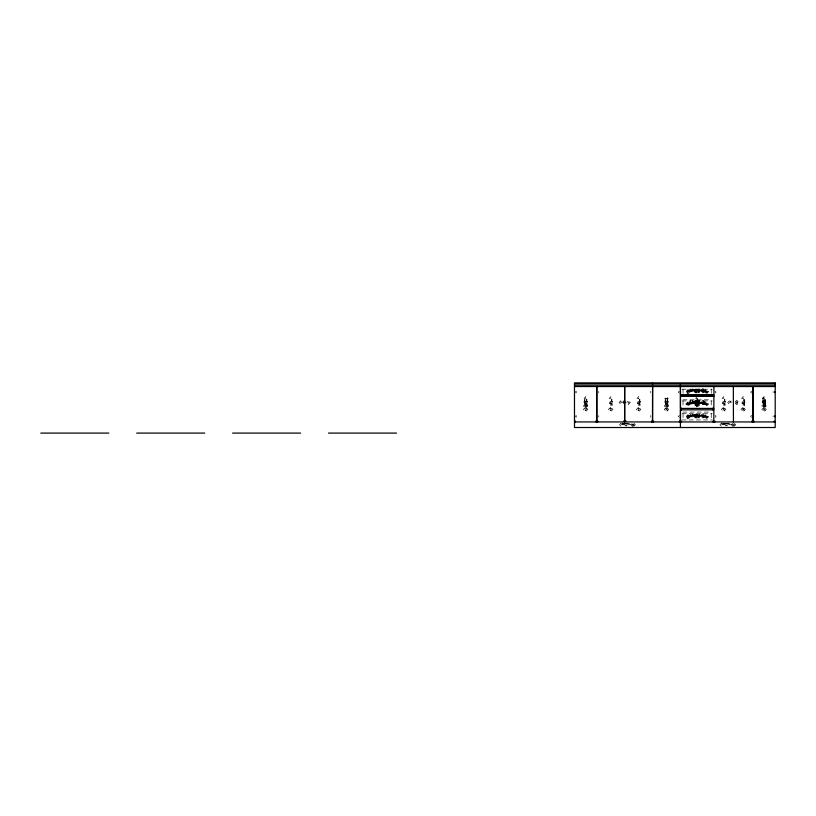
<?xml version="1.0" encoding="UTF-8"?>
<svg xmlns="http://www.w3.org/2000/svg" width="816" height="816" viewBox="0 0 816 816"><rect width="100%" height="100%" fill="white"/><g stroke="black" fill="none" stroke-linecap="round" stroke-linejoin="round"><path stroke-width="0.61" stroke-dasharray="4.08 3.06" d="M586.745 399.983L586.439 400.636L586.51 399.983M586.745 403.053L586.439 403.706L586.51 403.053M611.837 399.983L611.531 400.636L611.602 399.983M611.837 403.053L611.531 403.706L611.602 403.053M639.713 399.922L639.407 400.574L639.479 399.922M639.713 403.124L639.407 403.767L639.479 403.124M667.59 399.922L667.284 400.574L667.355 399.922M667.59 403.124L667.284 403.767L667.355 403.124M724.741 399.983L724.435 400.636L724.506 399.983M724.741 403.053L724.435 403.706L724.506 403.053M744.253 399.922L743.947 400.574L744.019 399.922M744.253 403.124L743.947 403.767L744.019 403.124M765.163 399.922L764.857 400.574L764.929 399.922M765.163 403.124L764.857 403.767L764.929 403.124M701.811 403.216L702.933 402.594M690.285 391.15L690.948 390.466M690.285 403.41L690.948 402.737M694.365 391.15L695.028 390.466M697.333 390.109L697.588 389.263M690.285 416.231L690.948 415.558M694.365 403.41L695.028 402.737M697.323 401.768L697.588 400.911M694.365 416.231L695.028 415.558M697.333 415.283L697.996 414.61M632.91 425.024C630.87 425.952 634.256 423.718 632.084 424.198M706.585 392.068L706.095 392.618L705.626 392.068C706.574 391.915 707.064 390.915 705.677 391.17M706.585 404.328C704.422 405.317 708.023 402.941 705.707 403.451M623.557 423.667C621.894 422.77 624.577 424.116 622.873 423.912M626.912 423.667C625.26 422.77 627.943 424.116 626.229 423.912M723.914 423.667C722.252 422.77 724.934 424.116 723.231 423.912M727.27 423.667C725.618 422.77 728.3 424.116 726.597 423.912M629.554 423.473L629.014 424.126L628.483 423.514M729.912 423.473L729.371 424.126L728.841 423.514M625.423 423.79L624.566 423.82L625.342 423.341M692.029 390.813C690.122 391.915 692.978 389.252 691.223 390.191M692.029 403.084C690.122 404.175 692.978 401.523 691.223 402.461M692.029 415.905C690.122 416.996 692.978 414.344 691.223 415.283M725.781 423.79L724.934 423.82L725.699 423.341M697.598 392.955L697.925 392.149L698.282 392.955M697.598 405.215L697.925 404.42L698.282 405.215M697.598 418.037L697.925 417.241L698.282 418.037M773.099 391.619L773.099 392.598M773.099 415.874L773.099 416.854M689.071 391.425C686.878 391.109 690.55 391.609 688.194 392.292M686.888 404.308C688.939 404.603 685.501 404.134 687.715 403.481M586.418 401.237L586.653 400.687L586.837 401.237M667.264 401.237L667.906 400.901L666.876 401.727L667.682 402.053M697.935 401.237L697.823 400.656M764.837 401.237L765.479 400.901L764.449 401.727L765.255 402.053M626.311 425.932L626.668 425.126L626.994 425.932M695.997 391.925L696.354 391.119L696.691 391.925M695.997 392.955L696.354 392.149L696.691 392.955M695.997 403.573L696.354 402.767L696.691 403.573M695.997 405.215L696.354 404.42L696.691 405.215M695.997 417.098L696.354 416.293L696.691 417.098M695.997 418.037L696.354 417.241L696.691 418.037M726.668 425.932L727.025 425.126L727.352 425.932M584.848 402.655L584.848 402.961M609.929 402.655L609.929 402.961M637.816 402.655L637.816 402.961M665.693 402.655L665.693 402.961M722.833 402.655L722.833 402.961M742.356 402.655L742.356 402.961M763.256 402.655L763.256 402.961M694.202 390.905L693.549 390.721L694.171 390.476M694.202 403.165L693.549 402.982L694.171 402.747M694.202 415.987L693.549 415.813L694.171 415.568M705.636 390.905L704.983 390.721L705.616 390.476M705.636 403.165L704.983 402.982L705.616 402.747M705.636 415.987L704.983 415.813L705.616 415.568M629.167 402.91C628.075 404.369 628.055 400.676 629.136 402.064M692.743 414.977C691.968 416.007 691.958 413.375 692.733 414.365M702.719 416.293C701.638 417.741 701.617 414.069 702.698 415.446M736.583 402.89C735.563 404.257 735.542 400.789 736.562 402.084M725.006 400.554L724.231 399.952M725.006 403.624L724.231 403.022M705.371 404.491L704.524 404.665L704.524 403.93L705.34 403.93L704.463 403.155M705.35 417.313L704.514 417.476L704.514 416.752L705.33 416.752L704.463 415.987M706.585 417.313L705.748 417.476L705.748 416.752L706.564 416.752L705.697 415.987M693.467 389.446L694.09 389.691L693.447 389.864M693.467 401.105L694.09 401.339L693.437 401.523M693.467 414.62L694.1 414.865L693.447 415.038M699.302 415.65L699.853 415.426L699.934 416.231M698.435 390.466L699.108 391.15M698.435 402.737L699.108 403.41M698.435 415.558L699.108 416.231M697.598 390.558L698.088 390.323L698.221 391.15M700.128 390.558C701.413 391.19 699.679 389.885 700.75 391.15M697.598 402.829L698.088 402.584L698.221 403.41M700.128 402.829C701.413 403.461 699.679 402.155 700.75 403.41M697.598 415.65L698.088 415.405L698.221 416.231M700.128 415.65C701.413 416.282 699.679 414.977 700.75 416.231M586.418 404.002L587.071 404.634M611.51 404.002L612.163 404.634M639.387 404.073L640.04 404.695M667.264 404.073L667.916 404.695M724.414 404.002L725.067 404.634M743.927 404.073L744.58 404.695M764.837 404.073L765.49 404.695M598.73 392.802L598.73 391.415M598.73 417.058L598.73 415.67M623.873 423.3L623.75 424.126M724.241 423.3L724.108 424.126M699.067 390.874L698.414 390.946L699.067 390.64M699.067 403.135L698.414 403.206L699.067 402.9M699.067 415.966L698.414 416.027L699.067 415.721M585.633 407.164L583.399 409.387L585.633 411.621L587.867 409.387L585.633 407.164L585.633 398.412M610.725 407.164L608.491 409.387L610.725 411.621L612.949 409.387L610.725 407.164L610.725 398.412M628.065 404.736L630.299 402.512L628.065 400.279M638.602 407.225L636.368 409.459L638.602 411.682L640.835 409.459L638.602 407.225L638.602 398.351M621.109 424.728L630.89 424.728L633.124 422.494L635.358 424.728L633.869 426.217M666.478 407.225L664.244 409.459L666.478 411.682L668.712 409.459L666.478 407.225L666.478 398.351M689.183 390.711L690.744 389.15L690.744 392.282L687.98 389.518L685.746 391.751L687.98 393.975L690.214 391.751M700.648 390.711L702.872 388.487L705.106 390.711L702.872 392.945L700.648 390.711L690.326 390.64M697.139 396.872L695.579 398.432L698.7 398.432M694.916 405.919L697.139 403.685L697.139 398.432M689.173 415.885L690.734 414.324L690.734 417.455L687.98 414.61L685.746 416.833L687.98 419.067L690.214 416.833M700.648 415.885L702.882 413.661L705.106 415.885L702.882 418.118L700.648 415.885L690.734 415.885M723.629 407.164L721.395 409.387L723.629 411.621L725.852 409.387L723.629 407.164L723.629 398.412M735.308 401.768L736.787 400.279L739.021 402.512L736.787 404.736L735.308 403.247M743.141 407.225L740.908 409.459L743.141 411.682L745.375 409.459L743.141 407.225L743.141 398.351M721.466 424.728L731.248 424.728L733.482 422.494L735.716 424.728L734.227 426.217M764.051 396.872L762.491 398.432L765.612 398.432L764.051 396.79L762.491 398.351L765.612 398.351M764.051 407.225L761.818 409.459L764.051 411.682L766.275 409.459L764.051 407.225L764.051 398.351M700.312 402.4L702.872 404.603L705.106 402.37L702.872 400.136L700.648 402.37L690.744 402.37M704.677 390.385L704.167 391.048L704.779 390.191M704.677 402.655L704.167 403.318L704.759 402.431M704.677 415.477L704.167 416.14L704.779 415.283M576.229 392.955L576.229 391.262M576.229 417.211L576.229 415.517M650.801 391.262L650.801 392.955M650.801 415.517L650.801 417.211M586.551 404.828L586.857 405.827L587.173 404.858M611.643 404.828L611.949 405.827L612.265 404.858M639.52 404.899L639.826 405.889L640.142 404.92M667.396 404.899L667.702 405.889L668.018 404.92M724.547 404.828L724.853 405.827L725.169 404.858M744.059 404.899L744.365 405.889L744.682 404.92M764.969 404.899L765.275 405.889L765.592 404.92M703.759 390.966L703.127 390.303M703.759 403.226L703.127 402.574M703.759 416.048L703.127 415.395M639.785 401.39L640.03 400.901L639.203 400.778M744.335 401.39L744.569 400.901L743.743 400.778M586.908 403.685L586.235 403.022M612 400.615L611.327 399.952M612 403.685L611.327 403.022M639.877 400.554L639.203 399.891M639.877 403.747L639.203 403.084M667.753 403.747L667.08 403.084M744.416 400.554L743.743 399.891M744.416 403.747L743.743 403.084M765.326 400.554L764.653 399.891M765.326 403.747L764.653 403.084M667.08 400.727L667.682 401.237L667.264 400.931M764.653 400.727L765.255 401.237L764.837 400.931M699.394 415.507L699.924 415.813L699.271 415.987M698.72 392.537L698.414 392.537M698.72 404.797L698.414 404.797M698.72 417.629L698.414 417.629M586.837 401.37L586.031 401.727L586.837 402.053M698.343 401.37L697.364 401.492M695.864 391.507L695.405 391.884L695.875 389.936M695.569 392.537L695.864 392.537M625.872 425.513L626.178 425.513M695.864 403.155L695.405 403.543L695.905 401.482M695.569 404.797L695.864 404.797M695.864 416.68L695.405 417.058L695.875 415.028M695.569 417.629L695.864 417.629M726.23 425.513L726.536 425.513M585.327 410.489C585.011 408.306 585.511 411.958 586.194 409.601M610.419 410.489C610.103 408.326 610.603 411.947 611.276 409.612M638.928 408.367C639.254 410.581 638.744 406.868 638.041 409.255M638.285 410.55C637.959 408.326 638.479 412.049 639.173 409.652M763.735 409.295C763.419 407.113 763.929 410.774 764.612 408.418M584.429 403.777L585.235 403.451L584.429 403.094M609.521 403.777L610.317 403.451L609.521 403.094M637.398 403.777L638.194 403.451L637.398 403.094M665.275 403.777L666.08 403.451L665.275 403.094M722.425 403.777L723.221 403.451L722.425 403.094M741.938 403.777L742.744 403.451L741.938 403.094M762.848 403.777L763.643 403.451L762.848 403.094M584.909 400.625L584.358 401.258M665.876 400.595L665.203 401.258M696.538 400.595L695.864 401.258M763.45 400.595L762.766 401.258M696.844 401.768L696.986 400.656M627.178 424.126L627.31 423.29M727.535 424.126L727.668 423.29M584.786 408.989L586.49 408.296L586.49 409.265M665.621 410.264L667.345 409.561L667.345 410.55M722.843 410.224L724.424 409.581L724.424 410.489M742.305 410.264L743.988 409.591L743.988 410.55M763.205 410.264L764.908 409.581L764.908 410.55M679.412 393.057L678.188 392.108L679.412 391.17M715.122 393.088L716.101 392.108L715.122 391.129M751.648 391.129L750.669 392.108L751.648 393.088M679.412 417.302L678.188 416.364L679.412 415.426M715.122 417.343L716.101 416.364L715.122 415.385M751.648 415.385L750.669 416.364L751.648 417.343M682.084 389.212L712.195 389.212M695.232 389.477L696.089 389.477M703.973 389.854L703.004 389.854L703.688 391.558M696.068 389.956L697.945 390.058L697.364 389.609M701.444 389.956L702.352 389.956M692.08 390.109L692.743 390.109M691.55 390.507L692.407 390.507M701.056 390.507L701.923 390.507M687.786 390.884L686.909 391.66L687.735 391.66L687.735 392.394L686.888 392.231M694.702 391.139L695.191 391.925M701.78 391.558L702.719 391.558M688.123 391.751L706.972 391.751M694.702 392.17L695.191 392.955M699.587 392.17L699.098 392.955M664.918 398.351L668.039 398.351L666.478 396.79L664.918 398.432L668.039 398.432L666.478 396.872M639.203 399.687L640.06 399.687M667.08 399.687L667.937 399.687M743.743 399.687L744.6 399.687M764.653 399.687L765.51 399.687M584.195 399.769L585.031 399.769M586.235 399.748L587.092 399.748M611.327 399.748L612.184 399.748M665.04 399.769L665.876 399.769M682.89 399.799L711.389 399.799M724.231 399.748L725.087 399.748M762.603 399.769L763.45 399.769M584.195 400.391L584.848 399.769M665.04 400.391L665.693 399.769M695.701 400.391L696.354 399.769M762.603 400.391L763.266 399.769M698.343 400.554L697.568 400.064M765.255 400.554L764.47 400.064M682.084 400.921L712.195 400.921M587.092 401.217L586.418 400.931M611.327 401.217L612.184 401.217M695.232 401.125L696.487 401.217L696.272 400.625M724.231 401.217L725.087 401.217M639.203 401.39L640.407 401.39M667.08 401.39L668.284 401.39M743.743 401.39L744.947 401.39M764.653 401.39L765.857 401.39M583.838 401.482L585.031 401.482M664.683 401.482L665.876 401.482M695.344 401.482L696.538 401.482M703.963 401.513L702.994 401.513L703.678 403.216M762.246 401.482L763.45 401.482M627.045 401.656L627.779 401.656L627.473 402.257M692.101 401.768C693.498 402.339 691.274 399.85 692.723 400.891M586.235 401.87L587.428 401.87M611.327 401.87L612.51 401.87M724.231 401.87L725.424 401.87M584.429 402.278L585.215 401.798M609.521 402.278L610.307 401.798M637.398 402.278L638.183 401.798M665.275 402.278L666.06 401.798M696.068 402.217L697.394 402.217M701.444 402.217L702.352 402.217M722.425 402.278L723.211 401.798M741.938 402.278L742.723 401.798M762.848 402.278L763.633 401.798M583.838 402.349L585.031 402.349M639.203 402.39L640.366 402.39L640.203 401.615L639.744 402.39M664.683 402.349L665.876 402.349M667.08 402.39L668.243 402.39L668.09 401.615L667.621 402.39M743.743 402.39L744.906 402.39L744.753 401.615L744.284 402.39M762.246 402.349L763.45 402.349M764.653 402.39L765.816 402.39L765.653 401.615L765.194 402.39M620.588 402.512L622.69 402.512M729.31 402.512L731.411 402.512M691.55 402.767L692.407 402.767M694.702 402.788L695.191 403.573M701.056 402.767L701.923 402.767M694.895 402.961L695.773 402.665L695.252 403.41M697.67 402.961L698.578 402.961M736.848 402.839L737.888 402.839L737.103 401.707L737.103 403.298M587.296 403.93L586.235 404.002M612.388 403.93L611.327 404.002M639.203 404.073L640.264 403.991M667.08 404.073L668.141 403.991M688.123 404.012L706.972 404.012M724.231 404.002L725.291 403.93M743.743 404.073L744.804 403.991M764.653 404.073L765.714 403.991M689.071 404.348L688.031 404.348L688.816 403.206L688.816 404.807M694.702 404.43L695.191 405.215M699.587 404.43L699.098 405.215M764.908 406.531L763.174 406.531L763.745 407.011M722.843 408.551L724.424 408.551L723.302 409.326L723.302 408.296M682.89 412.07L711.389 412.07M682.084 413.743L712.195 413.743M695.232 414.65L696.099 414.65M696.068 415.048L697.955 415.232L697.364 414.783M701.444 415.048L702.352 415.048M703.973 415.038L703.004 415.038L703.688 416.731M691.55 415.599L692.407 415.599M701.056 415.599L701.923 415.599M694.406 415.721L695.803 415.783M697.67 415.783L698.578 415.783M687.725 416.038L686.909 416.762L687.674 417.435L686.888 417.282M694.702 416.313L695.191 417.098M688.123 416.833L706.972 416.833M689.071 417.16L688.041 417.16L688.816 416.038L688.816 417.619M694.702 417.262L695.191 418.037M699.587 417.262L699.098 418.037M682.084 419.934L712.195 419.934M733.288 423.932L732.391 423.932L733.023 425.513M633.175 425.054L634.216 425.054L633.43 423.922L633.43 425.524M733.553 425.054L734.573 425.054L733.808 423.932L733.808 425.513M625.005 425.146L625.495 425.932M725.363 425.146L725.852 425.932M694.406 390.64L695.059 390.946L694.406 390.874M697.364 401.258L698.343 402.053M694.406 402.9L695.059 403.206L694.406 403.135M690.326 402.9L690.979 403.206L690.326 403.135M690.326 415.721L690.979 416.027L690.326 415.966M586.48 405.511L584.776 404.828L584.776 405.797M667.08 399.891L667.855 400.493L666.896 400.064M586.235 399.952L587.01 400.554L586.051 400.064M763.664 405.736C762.175 403.665 765.724 406.847 764.908 404.848M696.752 406.98C695.242 404.879 698.843 408.102 698.017 406.082M666.101 406.98C664.652 404.96 668.11 408.061 667.315 406.113M585.256 406.98C583.787 404.94 587.275 408.071 586.48 406.103M742.672 409.316L742.499 408.479L743.223 408.479L743.223 409.295L743.988 408.428M724.414 423.249L724.73 424.126M624.056 423.249L624.373 424.126M730.646 401.727L731.269 401.064M689.459 390.966L690.091 390.303M728.015 423.943L728.637 423.28M689.459 403.226L690.091 402.574M689.459 416.048L690.091 415.395M627.657 423.943L628.279 423.28M690.815 390.711L690.326 390.874M694.895 415.803L694.406 415.966M702.678 401.992L701.78 401.931L702.576 402.931M702.719 390.415L702.25 389.854L702.25 391.558M692.743 389.303L692.417 388.895L692.407 391.15M763.174 400.625L763.246 401.278L762.94 400.625M665.601 400.625L665.672 401.278L665.366 400.625M584.756 400.625L584.827 401.278L584.521 400.625M731.248 424.728L733.482 426.962M697.139 403.685L699.373 405.919M630.89 424.728L633.124 426.962M694.171 390.558L693.62 390.334L693.539 391.15M694.171 402.829L693.539 403.41M694.171 415.65L693.539 416.231M695.875 390.558L695.375 390.323L695.252 391.15M693.345 390.558L692.845 390.323L692.723 391.15M693.345 402.829L692.845 402.584L692.723 403.41M695.875 415.65L695.375 415.405L695.252 416.231M693.345 415.65L692.845 415.405L692.723 416.231M703.831 390.079L703.759 391.15M703.831 402.349L703.759 403.41M703.831 415.171L703.759 416.231M699.271 390.905L699.853 390.334L699.934 391.15M699.271 403.165L699.853 402.594L699.934 403.41M764.908 406.052L764.908 407.011M762.807 401.482L762.807 402.349M730.646 401.064L730.646 401.911M728.015 423.28L728.015 424.126M726.362 423.269L726.362 424.126M725.424 401.421L725.424 402.329M723.007 422.923L723.007 424.126M722.803 422.923L722.803 424.126M711.246 389.212L711.246 394.281M711.246 400.921L711.246 407.113M711.246 413.743L711.246 419.934M702.545 390.293L702.545 391.15M702.545 402.553L702.545 403.41M702.545 415.375L702.545 416.231M701.923 389.946L701.923 391.15M701.923 402.217L701.923 403.41M701.923 415.038L701.923 416.231M701.056 389.946L701.056 391.15M701.056 402.217L701.056 403.41M701.056 415.038L701.056 416.231M700.128 389.936L700.128 391.15M700.128 402.206L700.128 403.41M700.128 415.028L700.128 416.231M699.312 390.109L699.312 388.916L698.751 390.109L698.221 388.916L698.221 390.109M699.302 390.283L699.302 391.15M699.302 401.768L699.302 400.564L698.751 401.768L698.221 400.564L698.221 401.768M699.302 402.553L699.302 403.41M699.302 416.231L699.312 414.089L698.751 415.283L698.221 414.089L698.221 415.283M697.598 389.936L697.598 391.15M697.598 402.206L697.598 403.41M697.598 415.028L697.598 416.231M696.986 389.008L696.946 391.15M696.946 402.217L696.946 403.41M696.986 414.181L696.946 416.231M696.527 389.956L696.527 391.15M696.527 402.217L696.527 403.41M696.527 415.048L696.527 416.231M696.089 388.916L696.089 390.109M696.089 400.574L696.089 401.768M696.099 414.089L696.099 415.283M695.232 388.916L695.232 390.109M695.232 400.574L695.232 401.768M695.232 414.089L695.232 415.283M694.171 390.283L694.171 391.15M694.171 402.553L694.171 403.41M694.171 415.375L694.171 416.231M693.345 389.936L693.345 391.15M693.345 402.206L693.345 403.41M693.345 415.028L693.345 416.231M692.407 402.217L692.407 403.41M692.407 415.038L692.407 416.231M691.55 389.946L691.55 391.15M691.55 402.217L691.55 403.41M691.55 415.038L691.55 416.231M689.459 390.303L689.459 391.15M689.459 402.574L689.459 403.41M689.459 415.395L689.459 416.231M683.033 389.212L683.033 394.281M683.033 400.921L683.033 407.113M683.033 413.743L683.033 419.934M665.234 401.482L665.234 402.349M627.657 423.28L627.657 424.126M626.005 423.269L626.005 424.126M622.649 422.923L622.649 424.126M622.445 422.923L622.445 424.126M621.925 401.064L621.925 401.911M612.51 401.421L612.51 402.329M587.428 401.421L587.428 402.329M584.389 401.482L584.389 402.349M693.345 390.711L692.611 390.711L693.345 390.711M693.345 402.982L692.611 402.982L693.345 402.982M693.345 415.803L692.611 415.803L693.345 415.803M705.33 392.006C703.718 394.067 704.932 388.763 705.33 392.006M694.406 389.354L694.916 390.017L694.406 389.354M694.396 401.003L694.916 401.666L694.396 401.003M694.406 414.528L694.916 415.191L694.406 414.528M665.764 408.479C665.866 410.652 668.824 407.704 665.764 408.479M610.052 408.408C610.297 409.448 612.847 408.734 610.052 408.408M665.723 405.022C666.325 405.521 668.233 405.613 665.723 405.022M696.385 404.981C696.64 407.174 699.434 404.053 696.385 404.981M585.633 396.851L584.072 398.432L587.194 398.412L585.633 396.851M585.633 403.685L583.399 405.919L585.633 408.143L587.867 405.919L585.633 403.685M610.725 396.851L609.164 398.412L612.286 398.412L610.725 396.851M620.588 400.952L619.028 402.512L620.588 404.073L620.588 400.952M638.602 396.79L637.041 398.351L640.162 398.351L638.602 396.79M621.109 423.167L619.548 424.728L621.109 426.289L621.109 423.167M666.478 403.685L664.244 405.919L666.478 408.143L668.712 405.919L666.478 403.685M688.123 390.191L686.562 391.751L688.123 393.312L688.123 390.191M687.98 401.788L685.746 404.012L687.98 406.246L690.214 404.012L687.98 401.788M688.123 402.451L686.562 404.012L688.123 405.572L688.123 402.451M690.744 400.809L689.183 402.37L690.744 403.93L690.744 400.809M705.493 389.518L703.259 391.751L705.493 393.975L707.727 391.751L705.493 389.518M708.533 391.751L706.972 393.312L706.972 390.191L708.533 391.751M688.123 415.273L686.562 416.833L688.123 418.394L688.123 415.273M705.493 401.788L703.259 404.012L705.493 406.246L707.727 404.012L705.493 401.788M708.533 404.012L706.972 405.572L706.972 402.451L708.533 404.012M705.493 414.61L703.259 416.833L705.493 419.067L707.727 416.833L705.493 414.61M723.629 396.851L722.068 398.412L725.189 398.412L723.629 396.851M708.533 416.833L706.972 418.394L706.972 415.273L708.533 416.833M729.31 400.952L727.75 402.512L729.31 404.073L729.31 400.952M743.141 396.79L741.581 398.351L744.702 398.351L743.141 396.79M721.466 423.167L719.906 424.728L721.466 426.289L721.466 423.167M764.051 403.685L761.818 405.919L764.051 408.143L766.275 405.919L764.051 403.685"/><path stroke-width="1.22" d="M574.892 391.619L574.892 392.598M574.892 415.874L574.892 416.854M774.792 392.598L774.792 391.619M774.792 416.854L774.792 415.874M574.484 383.581L775.2 383.581M574.484 385.142L775.2 385.142M574.535 386.539L775.149 386.539M682.084 394.791L712.195 394.791M713.816 394.893L680.473 394.893L680.473 386.539M680.411 395.903L713.867 395.903M713.816 396.321L680.473 396.321L680.473 408.418L713.816 408.418M623.638 401.268L624.505 401.268M623.74 402.512L625.841 402.512M713.816 409.836L680.473 409.836L680.473 421.943M623.638 420.995L625.964 420.995M574.484 421.943L775.2 421.943M40.8 433.092L108.824 433.092M136.7 433.092L204.724 433.092M232.601 433.092L300.614 433.092M328.491 433.092L396.515 433.092M623.873 402.91L624.199 403.716M774.251 420.995L774.251 421.943M753.841 420.995L753.841 421.943M752.954 386.539L752.954 421.943M752.842 386.539L752.842 421.943M751.954 420.995L751.954 421.943M733.329 386.539L733.441 421.943M714.816 420.995L714.816 421.943M713.929 386.539L713.816 421.943M712.919 394.964L712.919 396.525M712.919 408.163L712.919 410.122M712.919 420.995L712.919 421.943M681.36 408.163L681.36 410.122M681.36 420.995L681.36 421.943M680.411 384.55L680.411 427.513M679.473 420.995L679.473 421.943M653.483 420.995L653.483 421.943M652.535 382.908L652.535 385.142M651.586 420.995L651.586 421.943M624.719 386.539L624.719 421.943M624.607 386.539L624.607 421.943M624.505 400.707L624.505 401.911M597.73 420.995L597.73 421.943M596.843 386.539L596.843 421.943M596.731 386.539L596.731 421.943M595.833 420.995L595.833 421.943M575.433 420.995L575.433 421.943M775.2 382.908L574.484 382.908L574.484 427.513L775.2 427.513L775.2 382.908M652.596 421.943L652.596 386.539L652.484 421.943"/></g></svg>
